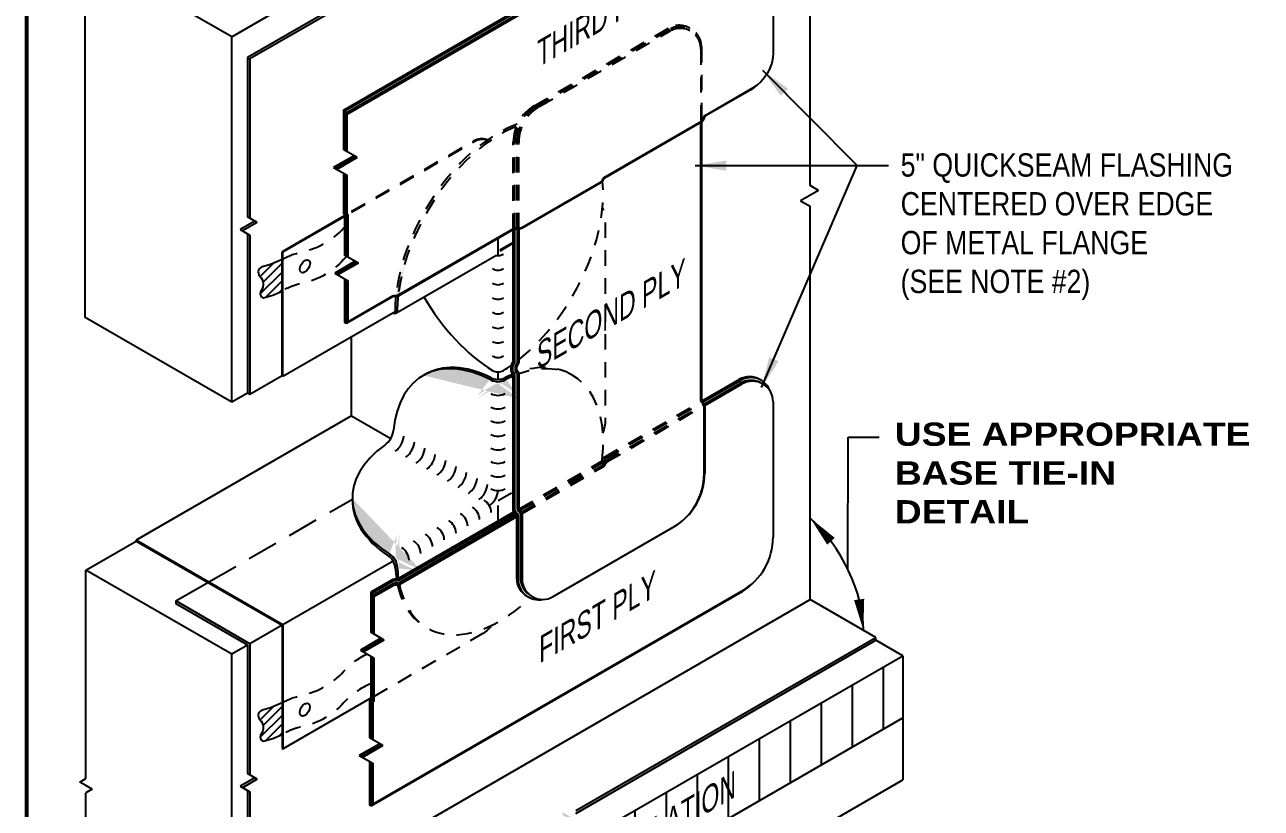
# Model space of a CAD drawing. Header units: inches. Extents: x 277.4 to 297.5, y 38.5 to 55.2.
# Drawn here: x 277.45 to 287.41, y 44.1 to 50.41 of the extents above; entities that cross this region are included whole.
import ezdxf
from ezdxf.enums import TextEntityAlignment as Align

# ---------------------------------------------------------------- set-up
doc = ezdxf.new("R2010")
doc.units = ezdxf.units.IN
doc.header["$MEASUREMENT"] = 0
doc.linetypes.add('HIDDEN', pattern=[0.375, 0.25, -0.125])
doc.linetypes.add('HIDDEN2', pattern=[0.1875, 0.125, -0.0625])
doc.layers.get('0').update_dxf_attribs({"linetype": 'CONTINUOUS'})
for name, color, linetype in [('FSBP-ACCESSORY-OTHER', 7, 'CONTINUOUS'), ('FSBP-ANNO-NOTE', 7, 'CONTINUOUS'), ('FSBP-INSULATION', 7, 'CONTINUOUS'), ('FSBP-MEMBRANE', 7, 'CONTINUOUS'), ('FSBP-SEALANTS', 1, 'CONTINUOUS'), ('FSBP-SUBSTRATE-GENERIC', 9, 'CONTINUOUS'), ('FSBP-TTLB-BORDER', 7, 'CONTINUOUS'), ('FSBP-TTLB-TEXT', 7, 'CONTINUOUS'), ('FSBP-WALL-CURB', 9, 'CONTINUOUS')]:
    doc.layers.add(name, color=color, linetype=linetype)
doc.styles.add('FSBP_ARIAL', font='arial.ttf')
doc.styles.add('FSBP_ARIAL_BOLD', font='')
doc.styles.add('FSBP_ARIAL_NAR', font='ARIALN.TTF')
doc.styles.get('FSBP_ARIAL_BOLD').set_extended_font_data('Arial Black')
doc.dimstyles.new('FSBP-LEADER', dxfattribs={"dimtxt": 0.1875, "dimasz": 0.25, "dimexe": 0.0625, "dimexo": 0.125, "dimgap": 0.125, "dimtad": 0, "dimtih": 1, "dimtoh": 1, "dimdec": 4, "dimzin": 0, "dimdsep": 46, "dimlunit": 4, "dimtxsty": 'FSBP_ARIAL_NAR', "dimcen": 0.09375, "dimclrd": 256, "dimclre": 256, "dimclrt": 256, "dimadec": 0, "dimazin": 0, "dimtfac": 1, "dimtdec": 4, "dimtofl": 0, "dimtmove": 0, "dimatfit": 3, "dimfxl": 0, "dimtolj": 1, "dimtzin": 0, "dimlwd": -1, "dimlwe": -1, "dimarcsym": 0})

# ---------------------------------------------------------------- blocks, each defined once
blk = doc.blocks.new('TTLB-EPDM_2')
at = {"layer": 'FSBP-TTLB-BORDER', "const_width": 0.03125}
blk.add_lwpolyline([(20, 0), (20, 13), (0, 13), (0, 0)], dxfattribs=at)
at = {"layer": 'FSBP-TTLB-TEXT'}
for tag, height, style, p in [('MAXIMUM_WARRANTY', 0.1875, 'FSBP_ARIAL_BOLD', (18.03987100774941, 0.2240244307510579)), ('ACCPT_SYSTEMS', 0.21875, 'FSBP_ARIAL', (12.49438170418193, -1.23218745252656))]:
    blk.add_attdef(tag, text='', height=height, dxfattribs=dict(at, style=style)).set_placement(p, align=Align.MIDDLE_LEFT)
for tag, height, style, p in [('DETAIL_DESCP_LINE_1', 0.21875, 'FSBP_ARIAL_BOLD', (10.33118450231211, -0.2831249841755152)), ('DETAIL_DESCP_LINE_2', 0.21875, 'FSBP_ARIAL_BOLD', (10.33118450231211, -0.6812499208775904)), ('ISSUE_REV_DATE', 0.21875, 'FSBP_ARIAL', (16.84069633627263, -0.7282559425942452)), ('DETAIL_NUMBER', 0.4375, 'FSBP_ARIAL', (18.91941590748775, -0.8931630692489421))]:
    blk.add_attdef(tag, text='', height=height, dxfattribs=dict(at, style=style)).set_placement(p, align=Align.MIDDLE_CENTER)

msp = doc.modelspace()

# ---------------------------------------------------------------- hatches: boundary and pattern name
at = {"layer": 'FSBP-ACCESSORY-OTHER'}
h = msp.add_hatch(dxfattribs=at)
h.set_pattern_fill('STEEL', color=256, scale=0.25, angle=90, style=0)
h.set_pattern_definition([(135, (114.7236330759466, 25.63341921984609), (-0.02209708691207961, -0.02209708691207961), []), (135, (114.7080080759466, 25.63341921984609), (-0.02209708691207961, -0.02209708691207961), [])])
h.paths.add_polyline_path([(280.0271010428964, 48.86818843341742, 0.0602840172329833), (280.0257071847432, 48.87509514558432), (279.5205675377023, 48.58345263438693), (279.5272458549721, 48.57959690611355)])
h = msp.add_hatch(dxfattribs=at)
h.set_pattern_fill('STEEL', color=256, scale=0.25, style=0)
h.set_pattern_definition([(45, (14.46289514035072, -34.33304593040651), (-0.02209708691207961, 0.02209708691207961), []), (45, (14.46289514035072, -34.31742093040651), (-0.02209708691207961, 0.02209708691207961), [])])
h.paths.add_polyline_path([(279.5272458549723, 48.57959690611357), (279.5205675377023, 48.58345263438699), (279.5205675377023, 47.58345263438713), (279.5272458549723, 47.57959690611361)])
h = msp.add_hatch(dxfattribs=at)
h.set_pattern_fill('STEEL', color=256, scale=0.25, style=0)
h.set_pattern_definition([(45, (14.46289514035072, -34.83304593040651), (-0.02209708691207961, 0.02209708691207961), []), (45, (14.46289514035072, -34.81742093040651), (-0.02209708691207961, 0.02209708691207961), [])])
h.paths.add_polyline_path([(279.5272458549723, 45.57959690611353), (278.9300565561677, 45.92438430853549), (278.9233782388978, 45.92052858026199), (279.5205675377023, 45.57574117783996), (279.5205675377023, 44.58345263438675), (279.5272458549723, 44.57959690611336)])
h.paths.add_polyline_path([(278.3456745116786, 46.26177743923088), (278.3456745116786, 46.2540659826839), (278.9233782388978, 45.92052858026199), (278.9300565561677, 45.92438430853549)])
at = {"layer": 'FSBP-INSULATION'}
h = msp.add_hatch(dxfattribs=at)
h.set_pattern_fill('LINE', color=256, scale=2, angle=90, style=0)
h.set_pattern_definition([(90, (127.6162958935235, 25.63341921984609), (-0.25, 1.530757942277972e-17), [])])
h.paths.add_polyline_path([(279.8792398924555, 42.6505019092487), (279.8792398924554, 42.15050190924851), (281.9983415481989, 43.37396582063211), (282.073467322744, 43.33059193447544), (282.073467322744, 43.50408747910207), (282.1485930972892, 43.46071359294541), (284.520777488435, 44.83029488974094), (284.520777488435, 45.33029488974113), (282.1485930972892, 43.96071359294557), (282.073467322744, 44.00408747910223), (282.073467322744, 43.83059193447558), (281.998341548199, 43.87396582063225)])
h.paths.add_polyline_path([(279.1151293548459, 43.09166133382815), (279.1151293548459, 42.59166133382783), (279.8792398924554, 42.15050190924853), (279.8792398924554, 42.65050190924863)])
h.paths.add_polyline_path([(280.8881186452703, 42.84728675251153), (283.3294832870974, 44.19213500189512), (283.3294832870974, 44.52819243816926), (280.8881186452703, 43.18334418878566)], flags=24)
at = {"layer": 'FSBP-MEMBRANE'}
h = msp.add_hatch(color=256, dxfattribs=at)
h.paths.add_polyline_path([(283.7761525224104, 52.74240994499119), (283.7566669508252, 52.7536599449912), (281.0849990579466, 51.21117176785241), (281.1044846295317, 51.19992176785238)])
h.paths.add_polyline_path([(281.0089708341772, 51.25506668331168), (280.989485262592, 51.2663166833116), (280.989485262592, 51.05544013568381), (281.0089708341772, 51.04419013568378)])
h.paths.add_polyline_path([(280.9218601822238, 51.09448349403841), (280.9023746106384, 51.10573349403851), (279.2423708709813, 50.14732988809154), (279.2618564425666, 50.13607988809164)])
h.paths.add_polyline_path([(279.2618564425665, 50.13607988809169), (279.2423708709812, 50.14732988809167), (279.2423708709812, 48.8644566726446), (279.2618564425665, 48.85320667264458)])
h.paths.add_polyline_path([(279.3208534459889, 48.81914473683725), (279.3013678744036, 48.83039473683728), (279.1833738675588, 48.76227086522263), (279.202859439144, 48.75102086522261)])
h.paths.add_polyline_path([(279.2618564425665, 48.71695892941524), (279.2423708709811, 48.72820892941532), (279.2423708709812, 47.44533571396817), (279.2618564425664, 47.43408571396809)])
h = msp.add_hatch(color=256, dxfattribs=at)
h.paths.add_polyline_path([(280.0530818050068, 48.3493713511759), (280.04009142395, 48.35687135117593), (280.04009142395, 48.02735510012363), (280.0530818050068, 48.01985510012362)])
h.paths.add_polyline_path([(280.1354776694375, 48.4920851747039), (280.1224872883808, 48.4995851747039), (279.957695559519, 48.40444262568531), (279.9706859405757, 48.39694262568531)])
h.paths.add_polyline_path([(280.0530818050068, 48.86917270026555, 0.1246123986710683), (280.0484630030388, 48.88280555986846, -0.1246123886949514), (280.0438442006997, 48.89643841968558), (280.0438442006997, 49.19900421093084), (280.030853819643, 49.20650421093079), (280.030853819643, 48.8959462862817, 0.1246123886967802), (280.0354726219821, 48.88231342646429, -0.1246123986712428), (280.04009142395, 48.86868056686141), (280.04009142395, 48.54715644921311), (280.0530818050068, 48.5396564492131)])
h.paths.add_polyline_path([(280.1262400651306, 49.34171803445874), (280.1132496840738, 49.34921803445873), (279.948457955212, 49.25407548544021), (279.9614483362687, 49.24657548544019)])
h.paths.add_polyline_path([(280.0438442006998, 49.69185510021313), (280.030853819643, 49.69935510021318), (280.030853819643, 49.39678930896798), (280.0438442006997, 49.38928930896799)])
h.paths.add_polyline_path([(282.8943832701933, 51.3376146005798), (282.8943832701933, 51.35261460052951), (280.030853819643, 49.6993551002132), (280.0438442006997, 49.69185510021316)])
h.paths.add_polyline_path([(283.2267853544114, 51.52952703352909, -0.2559231608441204), (283.3868724122927, 51.53313081799408, 0.2800479723639432), (283.2137949733296, 51.5370270334524), (282.8943832701933, 51.35261460052949), (282.8943832701933, 51.33761460057983)])
msp.add_hatch(color=256, dxfattribs=at).paths.add_polyline_path([(281.4275748024353, 48.76520323652905, -0.04529885477293139), (281.4152846692501, 48.76548995711096, 0.002590280656423449), (281.4145844213783, 48.76556636135828), (281.4145844213785, 47.69471459145126, -0.1458552204646042), (281.4059241673407, 47.67621337359635, 0.1458552204628444), (281.3972639133028, 47.65771215574159), (281.3972639133027, 47.63222301540083, 0.1458552204636755), (281.4059241673406, 47.61372179754595, -0.1458552204654033), (281.4145844213784, 47.59522057969093), (281.4145844213784, 46.51312312508677, 0.1534865470305524), (281.4275748024352, 46.49035439695015, -0.1534865470310937), (281.4405651834919, 46.46758566881348), (281.4405651834917, 45.95792747007478, 0.2800479732774599), (281.5304781251118, 45.8099861186234, -0.2559231617400729), (281.4535555645487, 45.95042747007467), (281.4535555645488, 46.47508566881348, 0.1534865470310037), (281.440565183492, 46.49785439695017, -0.1534865470308571), (281.4275748024353, 46.52062312508683), (281.4275748024353, 47.59930517423793, 0.1458552204637255), (281.4189145483975, 47.61780639209275, -0.1458552204639468), (281.4102542943596, 47.63630760994764), (281.4102542943596, 47.6536275611947, -0.1458552204637231), (281.4189145483975, 47.67212877904956, 0.1458552204645566), (281.4275748024353, 47.69062999690449)])
h = msp.add_hatch(color=256, dxfattribs=at)
edge = h.paths.add_edge_path()
edge.add_ellipse((281.2775824928132, 48.57015423514363), major_axis=(-0.5868569175417957, -1.016465997955643), ratio=0.5773502691896234, start_angle=307.15337609761195, end_angle=314.063533510965, ccw=False)
edge.add_arc((280.4369120902376, 48.26768358113523), 0.0453238216081699, 269.6166188602842, 294.0902634087475, ccw=False)
edge.add_ellipse((281.2602619847377, 48.58015423514365), major_axis=(-0.5868569175417957, -1.016465997955643), ratio=0.5773502691896234, start_angle=307.9426843135235, end_angle=314.9999999999993)
edge.add_line((280.4303209727776, 48.10098756847697), (280.4130004647018, 48.09098756847694))
edge.add_line((280.4130004647018, 48.09098756847695), (280.416504387076, 48.08896457795104))
edge.add_arc((280.4269210537425, 48.10700677386329), 0.02083333333333, 240.0000000004745, 299.5977759984181)
edge.add_line((280.4372108061543, 48.08889189674304), (280.4374641213121, 48.08903814831756))
edge.add_arc((280.4269210537425, 48.10700677386325), 0.02083333333333, 300.4022240108413, 358.0248485093869)
h = msp.add_hatch(color=256, dxfattribs=at)
edge = h.paths.add_edge_path()
edge.add_ellipse((281.2602619847377, 46.58015423514363), major_axis=(0.5868569175417991, -1.016465997955664), ratio=0.5773502691896301, start_angle=138.8588344179737, end_angle=180.8455451445107)
edge.add_ellipse((281.2429414766621, 46.57015423514363), major_axis=(0.5868569175417991, -1.016465997955664), ratio=0.5773502691896301, start_angle=137.7927654165082, end_angle=179.1544548558883, ccw=False)
edge.add_arc((281.2602619847378, 47.66155178815347), 0.1249999999999906, 245.9624365407515, 296.1323770507088)
edge.add_ellipse((281.2775824928134, 46.57015423514365), major_axis=(-0.5868569175417955, -1.016465997955661), ratio=0.5773502691896317, start_angle=577.6642782790568, end_angle=582.2072345834747, ccw=False)
edge.add_line((281.3835518444096, 47.58182507247577), (281.3835518444096, 47.58444785303131))
edge.add_arc((281.3481847281074, 47.57917032581884), 0.03575870815633703, 8.487126407682466, 30.29246396866117)
edge.add_ellipse((281.2602619847377, 46.58015423514365), major_axis=(-0.5868569175417955, -1.016465997955661), ratio=0.5773502691896317, start_angle=576.7703259665118, end_angle=581.1411655820242)
edge.add_arc((281.2602619847378, 47.68038945868707), 0.124999999999995, 243.4595169120022, 296.5404830895708, ccw=False)
h = msp.add_hatch(color=256, dxfattribs=at)
edge = h.paths.add_edge_path()
edge.add_line((283.2268321227747, 47.51888736705295), (282.9254158471622, 47.34486459919))
edge.add_arc((282.8827084606221, 47.33558859864493), 0.04370314692560824, 12.25425087845029, 29.56727989675308)
edge.add_line((282.9207204467384, 47.3571537084914), (283.2137949719588, 47.52636036452002))
edge.add_arc((283.2971284050336, 47.38202262446538), 0.1666668661495417, 57.47996728811779, 119.99999999999409, ccw=False)
edge.add_arc((283.3101342773371, 47.37454979777256), 0.1666510811862204, 62.63851724057382, 119.9907163220005)
h = msp.add_hatch(color=256, dxfattribs=at)
edge = h.paths.add_edge_path()
edge.add_ellipse((281.2602619847377, 46.58015423514365), major_axis=(-0.5868569175417955, -1.016465997955661), ratio=0.5773502691896317, start_angle=318.8588344179722, end_angle=324.644114618922)
edge.add_arc((280.4402277498627, 45.98990464940432), 0.04273159731585802, 272.4443967434823, 293.5588793666005)
edge.add_ellipse((281.2775824928134, 46.57015423514365), major_axis=(-0.5868569175417955, -1.016465997955661), ratio=0.5773502691896317, start_angle=317.79276541651444, end_angle=323.7529290768865, ccw=False)
edge.add_arc((280.3237442322408, 46.03945545863869), 0.1250000000000004, 4.304636911479185, 54.03756345703348)
edge.add_ellipse((281.2602619847377, 46.60015423514363), major_axis=(-1.173713835083601, 0), ratio=0.5773502691896258, start_angle=360.84554511888814, end_angle=402.20723458347345, ccw=False)
edge.add_ellipse((281.2602619847377, 46.58015423514363), major_axis=(-1.173713835083601, 0), ratio=0.5773502691896258, start_angle=359.1544548302662, end_angle=401.1411655820236)
edge.add_arc((280.3074303310107, 46.03003662337199), 0.1249999999999956, 3.45951690974789, 56.54048308935131, ccw=False)
h = msp.add_hatch(color=256, dxfattribs=at)
h.paths.add_polyline_path([(280.2511129473388, 44.46370468437842), (280.2381225662821, 44.47120468437843), (280.2381225662821, 44.14168843332615), (280.2511129473388, 44.13418843332614)])
h.paths.add_polyline_path([(280.3335088117697, 44.60641850790635), (280.320518430713, 44.61391850790633), (280.1557267018511, 44.51877595888777), (280.1687170829079, 44.51127595888777)])
h.paths.add_polyline_path([(280.2511129473388, 44.94902515011405, -0.164798940736135), (280.2557317493067, 44.9626580088358, 0.1647989407362644), (280.2603505516458, 44.97629086865301), (280.2603505516458, 45.3133375441333), (280.2473601705892, 45.3208375441333), (280.2473601705892, 44.98379086865312, -0.1647989407375118), (280.2427413682501, 44.9701580088358, 0.1647989407373553), (280.2381225662821, 44.95652515011393), (280.2381225662821, 44.6614897824156), (280.2511129473388, 44.6539897824156)])
h.paths.add_polyline_path([(280.3427464160767, 45.4560513676612), (280.32975603502, 45.46355136766118), (280.1649643061581, 45.36840881864264), (280.1779546872149, 45.36090881864266)])
h.paths.add_polyline_path([(280.2603505516458, 45.80618843341557), (280.2473601705892, 45.81368843341554), (280.2473601705892, 45.51112264217047), (280.2603505516458, 45.50362264217052)])
h.paths.add_polyline_path([(280.4196678301569, 45.89817030705056, -0.1373288830163925), (280.4424867152626, 45.90134479650898, 0.1373288830166469), (280.4653056003684, 45.90451928596741), (281.409532606523, 46.44966900214689, 0.07568636651544768), (281.4048372060992, 46.46195811144824), (280.462689861849, 45.91800908862909, -0.1373288830167712), (280.4398709767432, 45.91483459917065, 0.1373288830163925), (280.4170520916374, 45.91166010971223), (280.247360170589, 45.81368843341562), (280.2603505516458, 45.80618843341563)])
h = msp.add_hatch(color=256, dxfattribs=at)
h.paths.add_polyline_path([(278.6646671437618, 45.77116165984292), (278.6646671437619, 45.74866165984285), (279.2423708709812, 45.41512425742096), (279.2423708709812, 44.38074812903576), (279.2618564425665, 44.36949812903571), (279.2618564425664, 45.42637425742105)])
h.paths.add_polyline_path([(279.3208534459889, 44.33543619322838), (279.3013678744037, 44.34668619322841), (279.1833738675588, 44.27856232161377), (279.202859439144, 44.26731232161373)])
h.paths.add_polyline_path([(279.2618564425665, 44.2332503858064), (279.2423708709812, 44.2445003858065), (279.2423708709812, 43.16512425742119), (279.7899750576448, 42.84896483284156), (279.7899750576447, 42.87146483284157), (279.2618564425664, 43.17637425742109)])
h.paths.add_polyline_path([(281.7821603134065, 43.99915352653122), (281.7821603134065, 44.02165352653125), (279.7899750576447, 42.87146483284155), (279.7899750576447, 42.8489648328416)])
h.paths.add_polyline_path([(281.7821603134065, 44.06850365361775), (281.7821603134065, 44.04600365361775), (281.8876198975379, 43.98511653433084), (281.8876198975379, 44.00761653433084)])
h.paths.add_polyline_path([(284.3042711374887, 45.45529488974123), (284.3042711374887, 45.47779488974123), (281.8876198975379, 44.08254064581811), (281.8876198975379, 44.06004064581812)])
at = {"layer": 'FSBP-SEALANTS'}
h = msp.add_hatch(dxfattribs=at)
h.set_pattern_fill('ANSI31', color=256, scale=0.4, style=0)
h.set_pattern_definition([(45, (20.55022343666505, -52.08741659222592), (-0.03535533905932738, 0.03535533905932738), [])])
h.paths.add_polyline_path([(279.5205675377023, 48.52175734042085, -0.06504549198290753), (279.3699870120362, 48.4650851500818, 0.6227210702245826), (279.3421153933722, 48.38666595895144, -0.3609304894833807), (279.3516014355031, 48.26784516997643, 0.5013340748898505), (279.3699870120362, 48.21167656447957, 0.06504549198293584), (279.5205675377023, 48.26834875481866)])
h = msp.add_hatch(dxfattribs=at)
h.set_pattern_fill('ANSI31', color=256, scale=0.4, style=0)
h.set_pattern_definition([(45, (20.55022343666505, -55.6579130930608), (-0.03535533905932738, 0.03535533905932738), [])])
h.paths.add_polyline_path([(279.5205675377023, 44.95126083958597, -0.06504549198290753), (279.3699870120362, 44.89458864924693, 0.6227210702245826), (279.3421153933722, 44.81616945811656, -0.3609304894833807), (279.3516014355031, 44.69734866914155, 0.5013340748898505), (279.3699870120362, 44.6411800636447, 0.06504549198293584), (279.5205675377023, 44.69785225398378)])

# ---------------------------------------------------------------- linework, layer by layer
for p, q in [((284.0785320900475, 46.02829532653627), (284.0809240278449, 47.09003747103962)), ((284.0809240278449, 47.09003747103962), (284.3309240278449, 47.09003747103962))]:
    msp.add_line(p, q)
at = {"layer": 'FSBP-ACCESSORY-OTHER'}
for p, q in [((279.5205675377022, 47.5834526343871), (279.5205675377022, 48.58345263438696)), ((279.5205675377022, 48.58345263438696), (279.5272458549721, 48.57959690611354)), ((279.5272458549721, 47.57959690611358), (279.5272458549721, 48.57959690611354)), ((281.2602619847377, 48.55243426072344), (281.2602619847376, 48.5801542351437)), ((279.5272458549721, 47.57959690611358), (279.5205675377022, 47.5834526343871)), ((281.2602619847376, 47.55538945868707), (281.2602619847376, 47.61515808015604)), ((280.078690641444, 47.26233476826104), (278.3456745116785, 46.261777439231)), ((279.5272458549722, 45.57959690611355), (278.3456745116783, 46.26177743923094)), ((278.3456745116785, 46.2540659826839), (278.3456745116785, 46.26177743923097)), ((278.3456745116785, 46.25406598268387), (279.5205675377023, 45.57574117784)), ((280.4156835064837, 46.09253662337196), (279.5272458549722, 45.57959690611355)), ((279.5205675377023, 45.57574117784), (279.5205675377022, 44.58345263438677)), ((279.5205675377023, 44.58345263438676), (279.5272458549722, 44.57959690611332))]:
    msp.add_line(p, q, dxfattribs=at)
at = {"layer": 'FSBP-ACCESSORY-OTHER', "linetype": 'Continuous'}
for p, q in [((280.4303209727776, 48.100987568477), (279.5272458549721, 47.57959690611358)), ((280.078690641444, 47.26233476826106), (280.078690641444, 47.89797370202633)), ((280.078690641444, 47.26233476826104), (280.3959519514667, 47.07916386551597))]:
    msp.add_line(p, q, dxfattribs=at)
at = {"layer": 'FSBP-ACCESSORY-OTHER', "linetype": 'HIDDEN2', "flags": 128}
for points in [[(281.1744289230605, 49.48379296082082, 0.2286451474560044), (281.0660836674678, 49.47575678794399), (280.0462318706071, 48.88694507849291)], [(281.1730198827377, 49.4828088725226, 0.2106490438406917), (281.0727619847377, 49.47190105967056), (280.0494815100651, 48.88110980216187)], [(281.1943930857454, 49.47377741199819, 0.003329666792083687), (281.1929718707223, 49.47464445100442, 0.003329666792083687)], [(282.1049386792886, 47.12340477443603, 0.1044438000523283), (282.1262873885223, 47.22449180244114), (282.1262873885223, 48.86364788419752, 0.1592641647903274), (282.102161734477, 48.9374677076069)]]:
    msp.add_lwpolyline(points, format="xyb", dxfattribs=at)
at = {"layer": 'FSBP-ACCESSORY-OTHER', "flags": 128}
for points in [[(280.0257071847432, 48.87509514558432), (279.5205675377023, 48.58345263438693)], [(280.0271010428933, 48.86818843341561), (279.5272458549722, 48.57959690611358)]]:
    msp.add_lwpolyline(points, dxfattribs=at)
at = {"layer": 'FSBP-ACCESSORY-OTHER', "linetype": 'HIDDEN2', "flags": 128}
for points in [[(281.2602619847377, 48.58015423514368), (281.2602619847377, 48.69098756848074)], [(281.3835518444096, 48.6590471253605), (281.2602619847377, 48.58786569169057)], [(281.3835518444096, 48.65133566881357), (281.2602619847377, 48.58015423514367)], [(281.2602619847377, 46.58015423514367), (281.3835518444096, 46.65133566881355)]]:
    msp.add_lwpolyline(points, dxfattribs=at)
at = {"layer": 'FSBP-ACCESSORY-OTHER', "linetype": 'HIDDEN2'}
msp.add_lwpolyline([(281.2602619847377, 46.41432090181027), (281.2602619847377, 46.58015423514362)], dxfattribs=at)
at = {"layer": 'FSBP-ACCESSORY-OTHER'}
for points in [[(279.5272458549723, 45.57959690611357), (279.5272458549723, 44.57959690611334)], [(279.5272458549723, 44.5795969061133), (280.2340783322472, 44.98768682714006)]]:
    msp.add_lwpolyline(points, dxfattribs=at)
at = {"layer": 'FSBP-ACCESSORY-OTHER', "linetype": 'HIDDEN2'}
msp.add_lwpolyline([(280.2603505516458, 45.00285510008203), (281.1352619847377, 45.50798545149478, 0.1044438000523792), (281.2121315643664, 45.57701749003178)], format="xyb", dxfattribs=at)
at = {"layer": 'FSBP-ACCESSORY-OTHER', "linetype": 'Continuous'}
for centre, ratio in [((279.705127644728, 48.46735433551349), 0.5773502691896031), ((279.703977930312, 44.896194046751), 0.5773502691896032)]:
    msp.add_ellipse(centre, major_axis=(-0.02870495792324175, -0.04971844555217827), ratio=ratio, dxfattribs=at)
at = {"layer": 'FSBP-ANNO-NOTE'}
for points in [[(283.7761525224106, 46.43833628824083, 0, 0.08203125, 0), (283.9430255123329, 46.25223088355155, 0.08203125, 0.08203125, 0)], [(284.20391145163, 45.53573758138813, 0, 0.08203125, 0), (284.1699269413356, 45.78338020591028, 0.08203125, 0.08203125, 0)]]:
    msp.add_lwpolyline(points, format="xyseb", dxfattribs=at)
msp.add_ellipse((283.6131959446781, 45.87678733833322), major_axis=(-0.4176989407178109, 0.7234757875909026), ratio=0.5773502691896449, start_param=3.926990816999102, end_param=5.218299672537629, dxfattribs=at)
at = {"layer": 'FSBP-INSULATION', "linetype": 'Continuous'}
for p, q in [((284.5207774884348, 45.33029488974121), (284.3042711374887, 45.45529488974121)), ((282.1485930972891, 43.96071359294555), (284.520777488435, 45.33029488974111)), ((284.520777488435, 45.33029488974117), (284.520777488435, 44.83029488974101)), ((282.1485930972891, 43.4607135929454), (284.520777488435, 44.83029488974095))]:
    msp.add_line(p, q, dxfattribs=at)
at = {"layer": 'FSBP-MEMBRANE', "linetype": 'Continuous'}
for p, q in [((283.7761525224104, 49.11580266822443), (283.7761525224104, 52.74240994499119)), ((280.9023746106385, 51.1057334940385), (279.2423708709814, 50.14732988809158)), ((280.9218601822238, 51.09448349403843), (279.2618564425666, 50.13607988809164)), ((279.2423708709812, 50.14732988809169), (279.2618564425665, 50.13607988809173)), ((279.2423708709812, 50.14732988809172), (279.2423708709812, 48.86445667264462)), ((279.2618564425665, 50.13607988809173), (279.2618564425665, 48.85320667264455)), ((280.100259303017, 49.35671803445877), (279.9354675741552, 49.26157548544018)), ((280.1132496840738, 49.34921803445873), (279.9484579552119, 49.25407548544018)), ((280.1262400651305, 49.34171803445874), (279.9614483362687, 49.24657548544019)), ((280.1262400651305, 49.34171803445874), (280.0178634385861, 49.40428930896803)), ((279.9354675741552, 49.26157548544018), (280.0438442006996, 49.19900421093087)), ((283.8418973253314, 49.07784488856015), (283.7761525224104, 49.11580266822443)), ((283.8418973253314, 49.07784488856015), (283.6979705781334, 48.99474874232178)), ((283.6979705781334, 48.99474874232178), (283.7761525224104, 48.94961037574771)), ((283.7761525224104, 45.78270431432084), (283.7761525224104, 48.94961037574771)), ((279.3013678744037, 48.83039473683728), (279.1833738675588, 48.76227086522263)), ((279.3208534459889, 48.81914473683725), (279.202859439144, 48.75102086522259)), ((279.3208534459889, 48.81914473683725), (279.2423708709812, 48.86445667264459)), ((279.1833738675588, 48.76227086522261), (279.2618564425665, 48.71695892941526)), ((279.2423708709812, 48.72820892941532), (279.2423708709812, 47.44533571396819)), ((279.2618564425665, 48.71695892941523), (279.2618564425665, 47.43408571396812)), ((280.1354776694375, 48.4920851747039), (280.0271010428931, 48.55465644921316)), ((280.109496907324, 48.50708517470389), (279.9447051784622, 48.4119426256853)), ((280.1224872883807, 48.4995851747039), (279.9576955595189, 48.40444262568531)), ((280.1354776694375, 48.4920851747039), (279.9706859405757, 48.39694262568531)), ((279.9447051784622, 48.41194262568531), (280.0530818050066, 48.349371351176)), ((279.2618564425665, 43.17637425742111), (283.7761525224105, 45.78270431432084)), ((280.3167656539632, 45.47105136766121), (280.1519739251014, 45.37590881864262)), ((280.32975603502, 45.46355136766118), (280.1649643061581, 45.36840881864263)), ((280.3427464160767, 45.45605136766119), (280.1779546872149, 45.36090881864263)), ((280.3427464160767, 45.45605136766119), (280.2343697895323, 45.51862264217048)), ((281.8876198975379, 44.0825406458181), (284.3042711374887, 45.47779488974123)), ((281.8876198975379, 44.06004064581809), (284.3042711374887, 45.45529488974121)), ((284.3042711374887, 45.45529488974121), (284.3042711374887, 45.47779488974122)), ((279.2423708709812, 45.41512425742095), (279.2423708709812, 44.38074812903575)), ((279.2618564425664, 45.426374257421), (279.2618564425665, 44.3694981290357)), ((280.1519739251014, 45.37590881864262), (280.2603505516458, 45.31333754413331)), ((280.3335088117697, 44.60641850790635), (280.2251321852253, 44.6689897824156)), ((280.3075280496562, 44.62141850790633), (280.1427363207944, 44.52627595888774)), ((280.3205184307129, 44.61391850790634), (280.1557267018511, 44.51877595888775)), ((280.3335088117697, 44.60641850790635), (280.1687170829078, 44.51127595888776)), ((280.1427363207944, 44.52627595888777), (280.2511129473388, 44.46370468437846)), ((279.3013678744037, 44.34668619322841), (279.1833738675588, 44.27856232161376)), ((279.3208534459889, 44.33543619322838), (279.202859439144, 44.26731232161372)), ((279.3208534459889, 44.33543619322838), (279.2423708709812, 44.38074812903572)), ((279.1833738675588, 44.27856232161374), (279.2618564425665, 44.23325038580639)), ((279.2423708709812, 44.2445003858065), (279.2423708709812, 43.16512425742112)), ((279.2618564425665, 44.23325038580644), (279.2618564425665, 43.17637425742111))]:
    msp.add_line(p, q, dxfattribs=at)
at = {"layer": 'FSBP-MEMBRANE'}
for p, q in [((280.0178634385861, 49.72768843354652), (280.0308538196429, 49.72018843354653)), ((280.0308538196429, 49.72018843354653), (280.0308538196429, 49.69935510021321)), ((280.0438442006997, 49.69185510021317), (280.0308538196429, 49.69935510021321)), ((281.4275748024353, 48.77155329086835), (281.4275748024353, 48.78586435567539)), ((280.4372108061558, 48.08889189674392), (281.2431614284881, 48.554207705501)), ((280.0530818050066, 48.01985510012368), (280.0400914239499, 48.02735510012367)), ((280.0400914239499, 48.02735510012367), (280.0400914239498, 48.00652176679034)), ((280.0530818050066, 48.01985510012368), (280.0530818050066, 48.01985510012368)), ((280.4165043870759, 48.08896457795109), (280.4130004647017, 48.09098756847699)), ((280.0400914239498, 48.00652176679034), (280.0271010428931, 48.01402176679035)), ((279.5205675377022, 47.5834526343871), (279.2618564425665, 47.43408571396809)), ((282.9020764761567, 47.38222294039051), (283.2008045910505, 47.55469369793892)), ((282.9089829152031, 47.37121037483318), (283.2137949720748, 47.54719369792029)), ((282.9207204467384, 47.35715370849138), (283.2137949719588, 47.52636036452002)), ((279.2618564425665, 47.43408571396812), (279.2423708709812, 47.44533571396819)), ((282.9254158471622, 47.34486459918999), (283.2268321227746, 47.51888736705294)), ((282.9254158471621, 47.34486459918996), (282.9254158471622, 46.80020640045107)), ((283.4767853540565, 47.37451121402691), (283.4767853540565, 46.28520640025705)), ((281.4095326065229, 46.44966900214681), (281.4095326065229, 45.9550108034081)), ((281.4225229875797, 46.45716900214683), (281.4225229875797, 45.94751080340806)), ((278.6646671437619, 45.77116165984297), (278.9233782388977, 45.92052858026199)), ((280.2343697895323, 45.84202176674891), (280.247360170589, 45.83452176674897)), ((280.238122566282, 44.12085509999283), (283.2137949729997, 45.83886036503146)), ((280.2511129473388, 44.13418843332617), (283.2267853540565, 45.85219369836484)), ((279.2618564425664, 45.426374257421), (278.6646671437619, 45.77116165984292)), ((278.6646671437619, 45.77116165984294), (278.6646671437619, 45.74866165984279)), ((279.2423708709811, 45.41512425742095), (278.664667143762, 45.7486616598428)), ((280.247360170589, 45.81368843341562), (280.2603505516457, 45.80618843341563)), ((284.3042711374887, 45.4777948897413), (283.7761525224104, 45.78270431432084)), ((279.5205675377023, 45.57574117784), (279.2618564425664, 45.426374257421)), ((280.2511129473388, 44.13418843332617), (280.238122566282, 44.14168843332616)), ((280.238122566282, 44.12085509999283), (280.2251321852252, 44.12835509999284)), ((280.2511129473388, 44.13418843332617), (280.2511129473388, 44.13418843332617))]:
    msp.add_line(p, q, dxfattribs=at)
at = {"layer": 'FSBP-MEMBRANE', "linetype": 'HIDDEN'}
msp.add_line((278.9300565561676, 45.92438430853549), (280.086630388781, 46.59213252213265), dxfattribs=at)
at = {"layer": 'FSBP-MEMBRANE', "flags": 128}
for points in [[(280.0178634385862, 49.40428930896806), (280.0178634385862, 49.72768843354652), (283.2008236759613, 51.56537138475834, -0.2800123276742666), (283.3738820311245, 51.56146415150907)], [(280.0308538196429, 49.72018843354654), (283.2137949734148, 51.55786036700735, -0.4702165967187482), (283.4544618493672, 51.46851310926296)], [(280.030853819643, 49.39678930896807), (280.030853819643, 49.69935510021321), (283.21379864643, 51.53702915411786, -0.2800411114110751), (283.3868724122561, 51.53313081801751)], [(280.0438442006997, 49.38928930896807), (280.0438442006998, 49.69185510021319), (283.2267853544053, 51.52952703352557, -0.5773502693141964), (283.4767853544592, 51.38518946625929), (283.4767853536543, 50.1889813547582, -0.2679491926546393), (283.3101186865949, 49.90030622011203), (282.932268916634, 49.68215455460663, 0.2193945329014324), (282.9116274408611, 49.65523719272134, -0.1990697119285967), (282.8937179825674, 49.62989716186705)]]:
    msp.add_lwpolyline(points, format="xyb", dxfattribs=at)
at = {"layer": 'FSBP-MEMBRANE', "linetype": 'HIDDEN2'}
msp.add_lwpolyline([(281.5502185110762, 49.75784265574545), (282.6364447039922, 50.38497564062628)], dxfattribs=at)
for points in [[(281.563208892133, 49.7503426557454), (282.6494350850489, 50.37747564062623, -0.5773502691896244), (282.8994350850489, 50.23313807332885), (282.8994350850489, 49.63425583458925)], [(281.594241469102, 49.75325932241208), (282.6443832701934, 50.35955897395959, -0.5773502691896232), (282.8943832701934, 50.21522140666217), (282.8943832701934, 49.63032576146082)], [(282.8044703285843, 50.36316275810236, 0.2800479732976707), (282.6313928891366, 50.36705897395538)], [(282.8095221435512, 50.38107942470201, 0.2800479735116838), (282.636444703992, 50.38497564062628)], [(281.3835518444095, 48.7675737734229), (281.3835518444095, 49.46916752114969, -0.2679491924317695), (281.5502185110762, 49.75784265574541)], [(281.3965422254663, 48.77126961808898), (281.3965422254663, 49.46166752115066, -0.2679491924310564), (281.5632088921328, 49.75034265574538)], [(281.4145844213784, 48.77207254570847), (281.4145844213784, 49.47208418781733, -0.2679491924311453), (281.5812510880452, 49.7607593224121)], [(281.4275748024353, 48.77155329086835), (281.4275748024353, 49.46458418781731, -0.267949192431039), (281.5942414691018, 49.75325932241208)]]:
    msp.add_lwpolyline(points, format="xyb", dxfattribs=at)
at = {"layer": 'FSBP-MEMBRANE'}
for points in [[(283.3387302274135, 49.91883781355972, -0.05060777686478617), (283.2841379242354, 49.8794728860853), (282.9380849048729, 49.67967908364864, 0.2193945329014324), (282.9174434291002, 49.6527617217634, -0.2193945329016158), (282.8968019533272, 49.62584435987813)], [(281.4275748024353, 48.76520323652903), (281.4275748024353, 47.69062999690439, -0.1458552204643526), (281.4189145483974, 47.6721287790495, 0.1458552204635115), (281.4102542943596, 47.65362756119465), (281.4102542943596, 47.63630760994766, 0.1458552204635115), (281.4189145483974, 47.6178063920928, -0.1458552204643526), (281.4275748024353, 47.59930517423793), (281.4275748024353, 46.52062312508684, 0.1534865470306913), (281.440565183492, 46.4978543969502, -0.1534865470310558), (281.4535555645488, 46.47508566881352), (281.4535555645487, 45.95042747007463, 0.5773502691896253), (281.7035555645487, 45.80608990277723), (282.6703640323068, 46.36427703189221, 0.2679491924311326), (282.9203640323068, 46.79728973378444), (282.9203640323068, 47.34194793252331, 0.1534865470310558), (282.9073736512501, 47.36471666065998, -0.1534865470306913), (282.8943832701934, 47.38748538879663), (282.8943832701934, 49.62444793251569)], [(280.0271010428933, 48.55465644921321), (280.0271010428933, 48.86818843345721, 0.124612398671964), (280.0224822409253, 48.88182129306014, -0.124612388696019), (280.0178634385862, 48.89545415287742), (280.0178634385862, 49.21400421093088)], [(280.04009142395, 48.54715644921319), (280.04009142395, 48.86868056686133, 0.124612398671964), (280.0354726219821, 48.88231342646429, -0.124612388696019), (280.030853819643, 48.8959462862816), (280.030853819643, 49.20650421093089)], [(280.0530818050068, 48.53965644921323), (280.0530818050068, 48.86917270026549, 0.124612398671964), (280.0484630030388, 48.88280555986849, -0.124612388696019), (280.0438442006997, 48.89643841968575), (280.0438442006997, 49.19900421093089)], [(282.0911586621863, 49.1407059888675), (281.4507589708477, 48.77097105468775, -0.1343790405580758), (281.4152846692501, 48.76548995711096, 0.1343790405580881), (281.3798103676527, 48.76000885953417), (280.4554121561467, 48.22630730331171)], [(282.0879281922219, 49.14467420950082), (281.4517576089505, 48.77738095199859, -0.1343790405580758), (281.4162833073531, 48.7718998544218, 0.1343790405580881), (281.3808090057555, 48.766418756845), (280.4561241859017, 48.23255172721603)], [(282.1136288144879, 49.17951247068444, 0.219394532901427), (282.0998678309068, 49.16156756310967, -0.1990697125470149), (282.0879281922219, 49.14467420950079, -0.1990697125470149)], [(282.1186806293465, 49.17659580401593, 0.2193945329014085), (282.1049196457654, 49.15865089644116, -0.2193945329016158), (282.0911586621841, 49.14070598886636)], [(281.4145844213783, 48.76556636135828), (281.4145844213785, 47.69471459145126, -0.1458552204643526), (281.4059241673407, 47.67621337359638, 0.1458552204635115), (281.3972639133028, 47.65771215574154), (281.3972639133027, 47.63222301540077, 0.1458552204635115), (281.4059241673406, 47.61372179754594, -0.1458552204643526), (281.4145844213784, 47.59522057969104), (281.4145844213784, 46.51312312508679, 0.1534865470306913), (281.4275748024352, 46.49035439695015, -0.1534865470310558), (281.4405651834919, 46.46758566881348), (281.4405651834917, 45.95792747007471, 0.2800479732773072), (281.5304781251118, 45.80998611862341)], [(280.4554121561467, 48.22630730331171, -0.1343790405580626), (280.4317626217471, 48.22265323826031, 0.1343790405580881), (280.4081130873473, 48.2189991732089)], [(280.4561241859017, 48.23255172721603, -0.1343790405580626), (280.432474651502, 48.22889766216463, 0.1343790405580881), (280.4088251171023, 48.22524359711321)], [(281.3835518444095, 47.70548731811049, -0.1458552204643526), (281.3748915903718, 47.68698610025561, 0.1458552204635115), (281.3662313363338, 47.66848488240075, 2.072619493508238)], [(281.3835518444095, 47.58444785303183, 0.1458552204643526), (281.3748915903717, 47.60294907088671, -0.1458552204635115), (281.3662313363338, 47.62145028874157, -2.072619493508238)], [(281.3965422254664, 47.70080503590007, -0.1458552204643526), (281.3878819714286, 47.68230381804523, 0.1458552204635115), (281.3792217173908, 47.66380260019035, 2.072619493508238)], [(281.3965422254663, 47.58913013524224, 0.1458552204643526), (281.3878819714286, 47.60763135309708, -0.1458552204635115), (281.3792217173907, 47.62613257095197, -2.072619493508238)], [(282.8994350850488, 47.3904020554633, 0.1534865470306913), (282.9124254661056, 47.36763332732666, -0.1534865470310558), (282.9254158471622, 47.34486459918999, 9.315494651751225)], [(282.0861820502271, 46.89116607394969, 0.2180176553795352), (282.1000703040165, 46.90918446101364, -0.2180176553801925), (282.113958557806, 46.92720284807754, 1.812336858615463)], [(282.0991724312838, 46.88366607394974, 0.2180176553794534), (282.1130606850733, 46.90168446101367, -0.1977840687867715), (282.1251134336799, 46.9186431186662, -0.1977840687867715)], [(282.0991724312837, 46.8628327406164, 0.2180176553794534), (282.1130606850732, 46.88085112768034, -0.1977840687867715), (282.1251134336799, 46.89780978533287, -0.1977840687867715)], [(282.1121628123406, 46.85533274061635, 0.2180176553794534), (282.1260510661301, 46.87335112768028, -0.1977840687867715), (282.1381038147367, 46.8903097853328, -0.1977840687867715)], [(281.3861932355175, 46.48702734334734), (280.457307196038, 45.95073473840736, -0.1373288830167752), (280.4344883109321, 45.94756024894892, 0.1373288830162682), (280.4116694258264, 45.9443857594905), (280.2343697895324, 45.84202176674891)], [(281.3930996745638, 46.47601477779002), (280.4594128511742, 45.93695043896718, -0.1373288830167752), (280.4365939660684, 45.93377594950874, 0.1373288830162682), (280.4137750809626, 45.93060146005032), (280.247360170589, 45.83452176674898)], [(281.4048372060992, 46.46195811144821), (280.462689861849, 45.9180090886291, -0.1373288830167752), (280.4398709767432, 45.91483459917065, 0.1373288830162682), (280.4170520916375, 45.91166010971224), (280.247360170589, 45.81368843341562)], [(280.2603505516457, 45.80618843341563), (280.4196678301569, 45.89817030705056, -0.1373288830162682), (280.4424867152626, 45.90134479650898, 0.1373288830167752), (280.4653056003684, 45.90451928596742), (281.4095326065229, 46.44966900214682)], [(281.3835518444096, 46.49520645842014, 0.1534865470306913), (281.3965422254662, 46.4724377302835, -0.1534865470310558), (281.409532606523, 46.44966900214683, 9.315494651751225)], [(281.3965422254663, 46.50270645842016, 0.1534865470306913), (281.409532606523, 46.47993773028351, -0.1534865470310558), (281.4225229875798, 46.45716900214683, 9.315494651751225)], [(280.2343697895324, 45.32833754413331), (280.2343697895324, 44.99129086865314, -0.1647989407368495), (280.2297509871933, 44.97765800883586, 0.1647989508255784), (280.2251321852253, 44.96402514923288), (280.2251321852253, 44.66898978241564)], [(280.2473601705891, 45.32083754413332), (280.2473601705892, 44.98379086865312, -0.1647989407368495), (280.2427413682501, 44.97015800883584, 0.1647989508255784), (280.2381225662821, 44.95652514923286), (280.2381225662821, 44.66148978241565)], [(280.2603505516458, 45.31333754413333), (280.2603505516458, 44.97629086865312, -0.1647989407368495), (280.2557317493068, 44.96265800883585, 0.1647989508255784), (280.2511129473388, 44.94902514923287), (280.2511129473388, 44.65398978241566)]]:
    msp.add_lwpolyline(points, format="xyb", dxfattribs=at)
for points in [[(282.8937179825677, 49.62989716186723), (282.1136288144879, 49.17951247068443)], [(282.8968019534076, 49.62584435992045), (282.1186806293466, 49.17659580401588)], [(282.8994350850489, 49.62735954275786), (282.8994350850488, 47.3904020554633)], [(281.3835518444096, 47.70548731811074), (281.3835518444096, 48.76154983467856)], [(281.3965422254663, 47.70080503589982), (281.3965422254663, 48.76503138769711)], [(280.0271010428933, 48.01402176679036), (280.0271010428933, 48.36437135117603)], [(280.04009142395, 48.02735510012371), (280.04009142395, 48.35687135117605)], [(280.4088251171022, 48.22524359711319), (280.0530818050068, 48.01985510012373), (280.0530818050068, 48.34937135117605)], [(280.4081130873473, 48.21899917320889), (280.04009142395, 48.00652176679037)], [(281.3662313363338, 47.62145028874131), (281.3662313363338, 47.66848488240075)], [(281.3792217173906, 47.62613257095272), (281.3792217173906, 47.66380260018933)], [(281.3835518444096, 46.49520645842014), (281.3835518444096, 47.58444785303132)], [(281.3965422254663, 46.50270645842016), (281.3965422254663, 47.58913013524224)], [(280.2343697895324, 45.84202176674895), (280.2343697895324, 45.51862264217052)], [(280.2473601705891, 45.83452176674896), (280.2473601705891, 45.51112264217053)], [(280.2603505516458, 45.80618843341565), (280.2603505516458, 45.50362264217053)], [(280.2251321852253, 44.47870468437846), (280.2251321852253, 44.12835509999283)], [(280.2381225662821, 44.47120468437847), (280.2381225662821, 44.12085509999286)], [(280.2511129473388, 44.46370468437848), (280.2511129473388, 44.13418843332618)]]:
    msp.add_lwpolyline(points, dxfattribs=at)
at = {"layer": 'FSBP-MEMBRANE', "linetype": 'HIDDEN2', "flags": 128}
for points in [[(282.113958557806, 46.92720284807754), (282.8970246613014, 47.37930627372383)], [(282.1251134336799, 46.91864311866618), (282.9039311003477, 47.36829370816649)], [(282.1251134336799, 46.89780978533287), (282.915668631883, 47.35423704182469)], [(282.1381038147368, 46.89030978533285), (282.9203640323068, 47.34194793252328)], [(281.4302161935432, 46.51244401001414), (282.0861820502271, 46.89116607394969)], [(281.4371226325896, 46.50143144445678), (282.0991724312837, 46.8836660739497)], [(281.4488601641249, 46.48737477811499), (282.0991724312836, 46.86283274061637)], [(281.4535555645488, 46.47508566881346), (282.1121628123406, 46.85533274061629)]]:
    msp.add_lwpolyline(points, dxfattribs=at)
at = {"layer": 'FSBP-MEMBRANE'}
for centre, radius, start, end in [((281.2602619847133, 48.63576759405677), 0.08333333333333333, 258.1584021464673, 301.5470638653254), ((281.2602619847163, 48.51860807148584), 0.08333333333333333, 238.4529361346729, 301.5470638653254), ((281.2602619847192, 48.40144854891491), 0.08333333333333333, 238.4529361346729, 301.5470638653254), ((281.2602619847224, 48.284289026344), 0.08333333333333333, 238.4529361346729, 301.5470638653254), ((280.4269210537425, 48.10700677386326), 0.02083333333333333, 239.999999999988, 359.1955520068685), ((281.2602619847254, 48.16712950377307), 0.08333333333333333, 238.4529361346729, 301.5470638653254), ((281.2602619847283, 48.04996998120214), 0.08333333333333333, 238.4529361346729, 301.5470638653254), ((281.2602619847315, 47.93281045863122), 0.08333333333333333, 238.4529361346729, 301.5470638653254), ((281.2602619847345, 47.81565093606029), 0.08333333333333333, 238.4529361346729, 301.5470638653254), ((281.2602619847374, 47.69849141348936), 0.08333333333333333, 238.4529361346729, 301.5470638653254), ((281.2602619847378, 47.66155178815347), 0.125, 242.4794885558345, 297.5205114442012), ((281.2602619847377, 47.68038945868707), 0.125, 243.4595169121156, 296.5404830878689), ((283.2841379243838, 47.41035613064152), 0.1666666666666667, 57.42081868850373, 119.9999999999998), ((283.2971994139439, 47.40304766754544), 0.1665364194292823, 19.21111105804086, 120.0541353357909), ((283.2971321887258, 47.38219464972647), 0.1665198036883295, 57.44924477860619, 120.0307225095213), ((283.310134277337, 47.3745497977727), 0.1666510811860752, 359.986734694319, 119.9907163220214), ((281.2602619847167, 47.55198895121829), 0.125, 242.4794885558345, 297.5205114442012), ((281.2602619847196, 47.44242611450316), 0.125, 242.4794885558345, 297.5205114442012), ((280.2516143841691, 47.16249719884902), 0.1666666666666667, 305.47149733585, 354.5285026641495), ((281.2602619847227, 47.33286327778804), 0.125, 242.4794885558345, 297.5205114442012), ((280.335888414974, 47.11384156447814), 0.1666666666666667, 305.47149733585, 354.5285026641495), ((280.4201624457788, 47.06518593010725), 0.1666666666666667, 305.47149733585, 354.5285026641495), ((281.2602619847257, 47.22330044107291), 0.125, 242.4794885558345, 297.5205114442012), ((280.5044364765836, 47.01653029573636), 0.1666666666666667, 305.47149733585, 354.5285026641495), ((280.5887105073884, 46.96787466136547), 0.1666666666666667, 305.47149733585, 354.5285026641495), ((281.2602619847286, 47.11373760435778), 0.125, 242.4794885558345, 297.5205114442012), ((280.6729845381932, 46.91921902699458), 0.1666666666666667, 305.47149733585, 354.5285026641495), ((280.7572585689981, 46.87056339262369), 0.1666666666666667, 305.47149733585, 354.5285026641495), ((281.2602619847316, 47.00417476764265), 0.125, 242.4794885558345, 297.5205114442012), ((280.8415325998029, 46.82190775825281), 0.1666666666666667, 305.47149733585, 354.5285026641495), ((280.9258066306077, 46.77325212388192), 0.1666666666666667, 305.47149733585, 354.5285026641495), ((281.2602619847347, 46.89461193092752), 0.125, 242.4794885558345, 297.5205114442012), ((282.4254158471622, 46.80020640045107), 0.5, 299.9999999999995, 1.692055090538591e-12), ((281.0100806614125, 46.72459648951102), 0.1666666666666667, 305.47149733585, 354.5285026641495), ((281.0943546922175, 46.67594085514038), 0.1666666666666667, 305.47149733585, 354.5285026641495), ((281.2602619847376, 46.7850490942124), 0.125, 242.4794885558345, 297.5205114442012), ((280.9867949320133, 46.42226795863869), 0.125, 2.479488555839724, 57.52051144417285), ((281.0815164605522, 46.47695545863869), 0.125, 2.479488555839724, 57.52051144417285), ((280.8920734034743, 46.36758045863869), 0.125, 2.479488555839724, 57.52051144417285), ((280.7026303463965, 46.25820545863869), 0.125, 2.479488555839724, 57.52051144417285), ((280.7973518749354, 46.31289295863869), 0.125, 2.479488555839724, 57.52051144417285), ((280.5131872893186, 46.14883045863869), 0.125, 2.479488555839724, 57.52051144417285), ((280.6079088178575, 46.20351795863869), 0.125, 2.479488555839724, 57.52051144417285), ((282.9767853540565, 46.28520640025705), 0.5, 300.0000000000002, 359.9999999999991), ((280.3074303310106, 46.03003662337198), 0.125, 3.459516912106623, 56.5404830878924), ((280.3237442322408, 46.03945545863869), 0.125, 2.479488555839724, 57.52051144417285), ((280.4184657607797, 46.09414295863869), 0.125, 2.479488555839724, 57.52051144417285), ((281.5761992731895, 45.9550108034081), 0.1666666666666667, 180, 242.5791810516695), ((281.5891896542464, 45.94751080340807), 0.1666666666666667, 180, 280.7347533594179), ((282.9637949729997, 46.27187306692371), 0.5, 300.0000000000002, 316.8130595060344)]:
    msp.add_arc(centre, radius, start, end, dxfattribs=at)
at = {"layer": 'FSBP-MEMBRANE', "linetype": 'HIDDEN2'}
for centre, major_axis, ratio, start_param, end_param in [((281.2602619847377, 48.58015423514365), (-0.5868569175417956, -1.016465997955642), 0.5773502691896235, 3.739091620313665, 5.368437039132957), ((281.2775824928132, 48.57015423514363), (-0.5868569175417956, -1.016465997955642), 0.5773502691896235, 3.770698171582191, 5.354690592157493), ((281.2775824928132, 48.57015423514363), (-0.5868569175417956, -1.016465997955642), 0.5773502691896235, 0.9671231976373595, 2.466619559390785), ((281.2775824928134, 46.57015423514365), (-0.5868569175417954, -1.016465997955661), 0.5773502691896317, 8.493495830722084, 10.02845108992715), ((281.2602619847377, 46.58015423514365), (-0.5868569175417954, -1.016465997955661), 0.5773502691896317, 9.410020414027162, 10.01383776805524), ((281.2602619847377, 46.58015423514365), (-0.5868569175417954, -1.016465997955661), 0.5773502691896317, 5.720634126047252, 6.297942853922937), ((281.2775824928134, 46.57015423514365), (-0.5868569175417954, -1.016465997955661), 0.5773502691896317, 5.704472964660986, 7.367104334969836)]:
    msp.add_ellipse(centre, major_axis=major_axis, ratio=ratio, start_param=start_param, end_param=end_param, dxfattribs=at)
at = {"layer": 'FSBP-MEMBRANE'}
for centre, major_axis, ratio, start_param, end_param in [((281.2602619847377, 48.58015423514365), (-0.5868569175417956, -1.016465997955642), 0.5773502691896235, 5.374613748700479, 5.497787143782126), ((281.2775824928132, 48.57015423514363), (-0.5868569175417956, -1.016465997955642), 0.5773502691896235, 5.360837721519781, 5.481442720213885), ((281.2429414766618, 48.57015423514363), (0.5868569175417995, -1.016465997955645), 0.5773502691896222, 4.724249113250563, 5.466117685518764), ((281.2429414766621, 46.57015423514363), (0.5868569175417991, -1.016465997955664), 0.5773502691896301, 2.404937441946243, 3.82256300617535), ((281.2602619847377, 46.58015423514363), (0.5868569175417991, -1.016465997955664), 0.5773502691896301, 2.423543856075264, 3.156350200335755), ((281.2775824928132, 48.57015423514363), (-0.5868569175417956, -1.016465997955642), 0.5773502691896235, 0.8170676216607453, 0.8924157477549788), ((281.2602619847377, 46.58015423514365), (-0.5868569175417954, -1.016465997955661), 0.5773502691896317, 10.06654121591658, 10.14282675828387), ((281.2775824928134, 46.57015423514365), (-0.5868569175417954, -1.016465997955661), 0.5773502691896317, 10.0821436271263, 10.16143317241263), ((281.2602619847377, 46.60015423514363), (-1.173713835083601, 0), 0.5773502691896258, 5.602214954594582, 7.019840518822815), ((281.2602619847377, 46.58015423514363), (-1.173713835083601, 0), 0.5773502691896258, 6.268427759993397, 7.001234104694067), ((281.2602619847377, 46.58015423514365), (-0.5868569175417954, -1.016465997955661), 0.5773502691896317, 5.565136509665031, 5.666108697322046), ((281.2775824928134, 46.57015423514365), (-0.5868569175417954, -1.016465997955661), 0.5773502691896317, 5.546530095536146, 5.650554575367355)]:
    msp.add_ellipse(centre, major_axis=major_axis, ratio=ratio, start_param=start_param, end_param=end_param, dxfattribs=at)
at = {"layer": 'FSBP-SEALANTS', "linetype": 'HIDDEN2', "flags": 128}
for points in [[(279.5272458549722, 48.52536186723492, -0.06898945645949127), (279.6874011758209, 48.58401516693621, 0.1564078712524646), (280.0158317525949, 48.77363464884675, -0.006654498457138652), (280.0271010428933, 48.78572643700076, -0.006654498457138652)], [(280.0411594640379, 48.54653981598085, 0.01470638115522048), (280.0158317525962, 48.52022606324512, -0.1564078712524646), (279.6874011758221, 48.33060658133458, 0.06898945646003861), (279.5272458549722, 48.27195328163263)], [(279.5272458549723, 44.95486536640007, -0.06898945645949689), (279.6874011758209, 45.01351866610138, 0.1564078712524646), (280.015831752595, 45.20313814801192, -0.0962440708788255), (280.2055449469742, 45.34497957474362, -0.0962440708788255)], [(280.2343697895324, 45.10460388561589, 0.1091151424601664), (280.0158317525963, 44.94972956241028, -0.1564078712524646), (279.6874011758222, 44.76011008049974, 0.06898945646003861), (279.5272458549723, 44.70145678079779)]]:
    msp.add_lwpolyline(points, format="xyb", dxfattribs=at)
at = {"layer": 'FSBP-SEALANTS', "flags": 128}
for points in [[(279.5205675377023, 48.52175734042085, -0.06504549198292921), (279.3699870120362, 48.4650851500818, 0.6227210702242598), (279.3421153933722, 48.3866659589514, -0.360930489483325), (279.3516014355031, 48.26784516997643, 0.5013340748900419), (279.3699870120362, 48.21167656447956, 0.0650454919829338), (279.5205675377023, 48.2683487548186)], [(279.5205675377023, 44.95126083958597, -0.06504549198292921), (279.3699870120362, 44.89458864924693, 0.6227210702242598), (279.3421153933722, 44.81616945811653, -0.360930489483325), (279.3516014355031, 44.69734866914155, 0.5013340748900419), (279.3699870120362, 44.64118006364468, 0.0650454919829338), (279.5205675377023, 44.69785225398373)]]:
    msp.add_lwpolyline(points, format="xyb", dxfattribs=at)
at = {"layer": 'FSBP-SUBSTRATE-GENERIC'}
for p, q in [((279.1151293548458, 47.37187279037533), (277.9335580115521, 48.05405332349272)), ((279.2423708709812, 47.44533571396816), (279.1151293548458, 47.37187279037533)), ((277.940236328822, 46.01998613867195), (278.3456745116784, 46.25406598268385)), ((279.1151293548459, 45.34166133382811), (277.940236328822, 46.01998613867195))]:
    msp.add_line(p, q, dxfattribs=at)
at = {"layer": 'FSBP-SUBSTRATE-GENERIC', "linetype": 'Continuous'}
for p, q in [((284.520777488435, 44.83029488974101), (284.520777488435, 44.33029488974114)), ((282.1485930972891, 42.96071359294562), (284.520777488435, 44.33029488974125))]:
    msp.add_line(p, q, dxfattribs=at)
at = {"layer": 'FSBP-WALL-CURB', "linetype": 'Continuous'}
for p, q in [((279.1151293548458, 50.31521610467864), (281.0720972436957, 51.4450720421016)), ((277.9335580115521, 48.05405332349272), (277.9335580115521, 50.997396637796)), ((279.1151293548458, 50.31521610467864), (278.5938158079503, 50.61619662131086)), ((279.1151293548458, 47.37187279037533), (279.1151293548458, 50.31521610467864)), ((277.940236328822, 44.3414948998157), (277.940236328822, 46.01998613867198)), ((279.2423708709812, 45.41512425742095), (279.1151293548459, 45.34166133382811)), ((279.1151293548459, 43.09166133382811), (279.1151293548459, 45.34166133382811)), ((277.8905408899277, 44.3128032247925), (277.9402363288219, 44.34149489981559)), ((277.9402363288219, 44.28411154976942), (277.8905408899277, 44.3128032247925)), ((277.9899317677161, 44.25541987474631), (277.9402363288219, 44.28411154976942)), ((277.9899317677161, 44.25541987474631), (277.9402363288219, 44.22672819972323)), ((277.940236328822, 42.140987234932), (277.940236328822, 44.22672819972323))]:
    msp.add_line(p, q, dxfattribs=at)

# ---------------------------------------------------------------- block references
msp.add_blockref('TTLB-EPDM_2', (277.4627011304549, 41.08096216310233))

# ---------------------------------------------------------------- texts
at = {"layer": 'FSBP-ANNO-NOTE', "style": 'FSBP_ARIAL_NAR', "oblique": 30}
for s, p in [('THIRD PLY', (282.015547927844, 50.42532095321054)), ('SECOND PLY', (282.1262873885221, 48.05765423514194)), ('FIRST PLY', (282.015547927844, 45.61931995531814)), ('FIRESTONE INSULATION', (282.0149870166613, 43.63357608632982))]:
    msp.add_text(s, height=0.1875, rotation=30.00000000000054, dxfattribs=at).set_placement(p, align=Align.MIDDLE)
at = {"layer": 'FSBP-ANNO-NOTE', "char_height": 0.1875, "attachment_point": 1}
for s, heights, insert, style in [('5" QUICKSEAM FLASHING CENTERED OVER EDGE \\POF METAL FLANGE \\P(SEE NOTE #2)', [1.217406243100129], (284.5043554653913, 49.37631918360362), 'FSBP_ARIAL_NAR'), ('USE APPROPRIATE BASE TIE-IN DETAIL', [0.5543534451659866], (284.457338457272, 47.20818268652349), 'FSBP_ARIAL_BOLD')]:
    msp.add_mtext_dynamic_manual_height_columns(s, width=2.904837004637045, gutter_width=5, heights=heights, dxfattribs=dict(at, insert=insert, style=style))

# ---------------------------------------------------------------- leaders
at = {"layer": 'FSBP-ANNO-NOTE'}
for points in [[(283.3918837959641, 50.04486082497858), (284.155020592693, 49.27725992504709)], [(282.848754853875, 49.27725992504709), (284.155020592693, 49.27725992504709), (284.405020592693, 49.27725992504709)], [(283.3841647365188, 47.4889437398477), (284.155020592693, 49.27725992504709)]]:
    msp.add_leader(points, dimstyle='FSBP-LEADER', dxfattribs=at)

doc.saveas('drawing.dxf')
